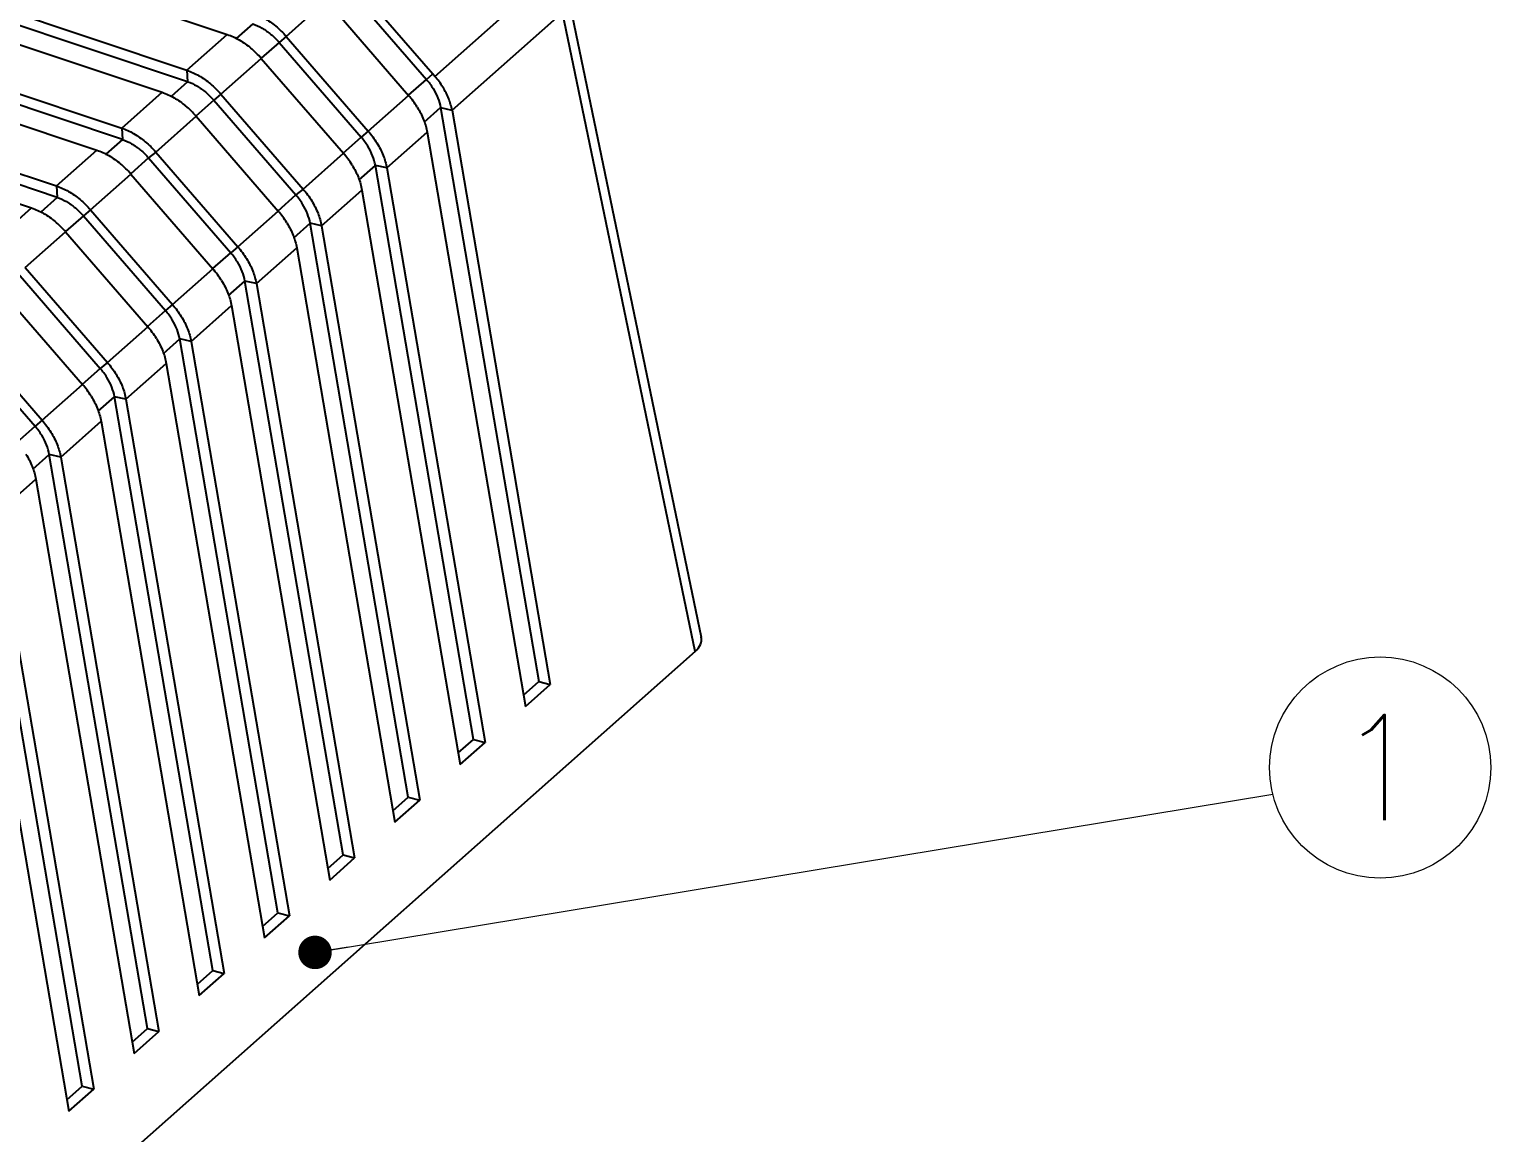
# Model space of a CAD drawing. Header units: millimetres. Extents: x 2015 to 2819, y -1311 to -752.
# Drawn here: x 2493.61 to 2540.85, y -1129.77 to -1094.1 of the extents above; entities that cross this region are included whole.
import ezdxf
from ezdxf.enums import TextEntityAlignment as Align

# ---------------------------------------------------------------- set-up
doc = ezdxf.new("R2010")
doc.units = ezdxf.units.MM
doc.layers.add('06___PRT_ALL_SURFS', color=7, linetype='Continuous')
doc.layers.add('from', color=7, linetype='Continuous', lineweight=13)
doc.styles.add('TXT', font='txt.shx', dxfattribs={"bigfont": 'gbcbig.shx'})
doc.styles.add('宋体', font='SimSun.ttf')
doc.dimstyles.new('YanXiu', dxfattribs={"dimscale": 1.5, "dimtxt": 2.5, "dimasz": 2.2, "dimexe": 0.65, "dimexo": 0.6500000000000028, "dimgap": 0.5, "dimtad": 1, "dimdsep": 46, "dimtxsty": '宋体', "dimcen": 0, "dimclrd": 3, "dimclre": 3, "dimclrt": 3, "dimazin": 2, "dimtfac": 1, "dimtofl": 0, "dimtmove": 0, "dimatfit": 3, "dimfxl": 1, "dimlwd": 5, "dimlwe": 5, "dimarcsym": 0})

# ---------------------------------------------------------------- blocks, each defined once
blk = doc.blocks.new('*u43')
at = {"color": 7, "linetype": 'Continuous'}
for q in [(180.6206174829267, 114.9979341619901), (65.68428940292688, -20.80737554201005)]:
    blk.add_line((186.5641006726264, 86.37991032769014), q, dxfattribs=at)
blk.add_ellipse((185.3541081638277, 86.78261055888993), major_axis=(1.4902019658, 0.1944672981), ratio=0.5729640325, start_param=-0.7017780484, end_param=0.04376080510000002, dxfattribs=at)
at = {"layer": '06___PRT_ALL_SURFS', "color": 7, "linetype": 'Continuous'}
for p, q in [((153.2858157002274, 118.1288869639902), (165.611666892727, 114.0059368208899)), ((151.4780938379272, 116.5259327734902), (163.8039450304268, 112.4029826303899)), ((174.9059055396274, 112.1313762128902), (179.8387956530269, 116.50549871679)), ((163.8367282107274, 111.88861293629), (151.553122631627, 115.9974320830902)), ((170.8492330796271, 116.2445926728901), (174.5258093981274, 111.9979286683902)), ((171.1361211753274, 116.48528660689), (174.8126974938268, 112.2386226024901)), ((150.3654378058272, 115.5393116086898), (162.6912889983278, 111.4163614655899)), ((168.2475967289274, 113.9224357195899), (170.0553185912277, 115.5253899100899)), ((170.0553185912277, 115.5253899100899), (173.7318949097271, 111.2787259055899)), ((180.8900212293274, 115.6539573403898), (186.8380315545264, 87.01413793179017)), ((175.6749817250266, 110.6125070011899), (180.6206174829267, 114.9979341619901)), ((148.557715943527, 113.9363574181898), (160.8835671360275, 109.81340727509)), ((163.8039450304268, 112.4029826303899), (165.611666892727, 114.0059368208899)), ((166.7571061051267, 114.47818829159), (166.0164166166269, 113.8213995762899)), ((168.2475967289274, 113.9224357195899), (167.9288551852269, 113.6550173175901)), ((168.2475967289274, 113.9224357195899), (171.9241730474268, 109.6757717150899)), ((160.9163503163272, 109.29903758099), (148.6327447371268, 113.4078567277902)), ((167.9288551852269, 113.6550173175901), (167.1273863278266, 112.9443339485897)), ((167.9288551852269, 113.6550173175901), (171.6054315037272, 109.4083533130902)), ((147.4450599114271, 112.9497362533903), (159.7709111039267, 108.82678611029)), ((165.3272188345272, 111.3328603642899), (167.1349406968266, 112.9358145547899)), ((167.1349406968266, 112.9358145547899), (170.8115170153269, 108.6891505502899)), ((163.8039450304268, 112.4029826303899), (163.8367282107274, 111.88861293629)), ((173.7243405407271, 111.2872452993897), (174.5258093981274, 111.9979286683902)), ((174.5258093981274, 111.9979286683902), (174.8126974938268, 112.2386226024901)), ((145.6373380491268, 111.3467820628898), (157.9631892416264, 107.22383191979)), ((160.8835671360275, 109.81340727509), (162.6912889983278, 111.4163614655899)), ((163.8367282107274, 111.88861293629), (163.0960387222267, 111.2318242209899)), ((165.3272188345272, 111.3328603642899), (165.0084772908276, 111.0654419623902)), ((165.3272188345272, 111.3328603642899), (169.0037951530276, 107.0861963597899)), ((171.9241730474268, 109.6757717150899), (173.7318949097271, 111.2787259055899)), ((157.995972421927, 106.70946222569), (145.7123668427275, 110.8182813724898)), ((165.0084772908276, 111.0654419623902), (164.2070084334273, 110.3547585932902)), ((165.0084772908276, 111.0654419623902), (168.685053609327, 106.8187779578902)), ((174.4333684872272, 110.0819346046901), (175.164346346327, 110.7301117644902)), ((175.164346346327, 110.7301117644902), (175.6741632795265, 110.6172925763899)), ((175.164346346327, 110.7301117644902), (179.5600416643274, 85.02781334428983)), ((175.6749817250266, 110.6125070011899), (180.073542048327, 84.89345645979029)), ((144.5246820170269, 110.3601608980898), (156.8505332095274, 106.23721075499)), ((162.406840940127, 108.7432850089899), (164.2145628024273, 110.3462391994899)), ((164.2145628024273, 110.3462391994899), (167.8911391209267, 106.0995751949899)), ((160.8835671360275, 109.81340727509), (160.9163503163272, 109.29903758099)), ((170.8039626463269, 108.6976699440902), (171.6054315037272, 109.4083533130902)), ((171.9241730474268, 109.6757717150899), (171.6054315037272, 109.4083533130902)), ((172.753799975827, 108.02773015909), (174.5615510196267, 109.6307102255901)), ((174.5615510196267, 109.6307102255901), (178.9609443792269, 83.9068870470901)), ((157.9631892416264, 107.22383191979), (159.7709111039267, 108.82678611029)), ((160.9163503163272, 109.29903758099), (160.1756608278274, 108.64224886579)), ((162.406840940127, 108.7432850089899), (162.0880993963265, 108.4758666070902)), ((162.406840940127, 108.7432850089899), (166.0834172586265, 104.49662100449)), ((169.0037951530276, 107.0861963597899), (170.8115170153269, 108.6891505502899)), ((162.0880993963265, 108.4758666070902), (161.2866305390271, 107.7651832379897)), ((162.0880993963265, 108.4758666070902), (165.7646757148277, 104.2292026025898)), ((171.512990592827, 107.4923592493901), (172.2439684519277, 108.1405364091902)), ((172.7537853851272, 108.0277172210899), (172.2439684519277, 108.1405364091902)), ((176.6396637699272, 82.43823798898984), (172.2439684519277, 108.1405364091902)), ((172.753799975827, 108.02773015909), (177.1531641538268, 82.30388110448985)), ((159.4864630457269, 106.1537096536899), (161.2941849080271, 107.7566638441899)), ((161.2941849080271, 107.7566638441899), (164.9707612265274, 103.50999983969)), ((157.995972421927, 106.70946222569), (157.2552829334272, 106.05267351049)), ((157.9631892416264, 107.22383191979), (157.995972421927, 106.70946222569)), ((167.8835847519267, 106.1080945887898), (168.685053609327, 106.8187779578902)), ((169.0037951530276, 107.0861963597899), (168.685053609327, 106.8187779578902)), ((169.8334220814277, 105.43815480379), (171.6411731252274, 107.0411348703901)), ((171.6411731252274, 107.0411348703901), (176.0405664848267, 81.31731169179011)), ((155.0428113472271, 104.63425656449), (156.8505332095274, 106.23721075499)), ((159.4864630457269, 106.1537096536899), (159.1677215019272, 105.8862912517898)), ((159.4864630457269, 106.1537096536899), (163.1630393642272, 101.90704564919)), ((166.0834172586265, 104.49662100449), (167.8911391209267, 106.0995751949899)), ((159.1677215019272, 105.8862912517898), (158.3662526446269, 105.1756078826902)), ((159.1677215019272, 105.8862912517898), (162.8442978204266, 101.6396272472903)), ((168.5926126984277, 104.9027838940901), (169.3235905575266, 105.5509610538902)), ((169.833407490627, 105.4381418657899), (169.3235905575266, 105.5509610538902)), ((173.719285875527, 79.84866263368986), (169.3235905575266, 105.5509610538902)), ((169.8334220814277, 105.43815480379), (174.2327862594275, 79.71430574918986)), ((156.5660851513267, 103.5641342983899), (158.3738070136269, 105.16708848899)), ((158.3738070136269, 105.16708848899), (162.0503833321263, 100.92042448449)), ((164.9632068575274, 103.5185192334902), (165.7646757148277, 104.2292026025898)), ((166.0834172586265, 104.49662100449), (165.7646757148277, 104.2292026025898)), ((166.9130441870266, 102.84857944849), (168.7207952308272, 104.4515595150901)), ((168.7207952308272, 104.4515595150901), (173.1201885903274, 78.72773633649012)), ((156.5660851513267, 103.5641342983899), (160.242661469827, 99.31747029388998)), ((163.1630393642272, 101.90704564919), (164.9707612265274, 103.50999983969)), ((156.247343607527, 103.2967158964902), (159.9239199260273, 99.05005189198982)), ((165.6722348040266, 102.3132085387901), (166.4032126630273, 102.9613856985898)), ((166.9130295962268, 102.8485665104899), (166.4032126630273, 102.9613856985898)), ((170.7989079811277, 77.25908727838987), (166.4032126630273, 102.9613856985898)), ((166.9130441870266, 102.84857944849), (171.3124083650264, 77.12473039388988)), ((155.4534291191276, 102.57751313369), (159.130005437627, 98.33084912919003)), ((162.0428289631272, 100.9289438781898), (162.8442978204266, 101.6396272472903)), ((163.1630393642272, 101.90704564919), (162.8442978204266, 101.6396272472903)), ((163.9926662926273, 100.25900409319), (165.800417336427, 101.8619841597902)), ((165.800417336427, 101.8619841597902), (170.1998106959272, 76.13816098119014)), ((153.6457072569274, 100.97455894309), (157.3222835754268, 96.72789493869004)), ((160.242661469827, 99.31747029388998), (162.0503833321263, 100.92042448449)), ((153.3269657131268, 100.7071405411898), (157.0035420316271, 96.4604765366903)), ((162.7518569096273, 99.72363318359021), (163.4828347686271, 100.3718103432902)), ((163.9926517018275, 100.25899115519), (163.4828347686271, 100.3718103432902)), ((167.8785300866266, 74.66951192308989), (163.4828347686271, 100.3718103432902)), ((163.9926662926273, 100.25900409319), (168.3920304706271, 74.53515503868994)), ((159.1224510687271, 98.33936852289025), (159.9239199260273, 99.05005189198982)), ((160.242661469827, 99.31747029388998), (159.9239199260273, 99.05005189198982)), ((161.0722883982271, 97.66942873799007), (162.8800394420277, 99.27240880449017)), ((162.8800394420277, 99.27240880449017), (167.279432801527, 73.54858562589015)), ((157.3222835754268, 96.72789493869004), (159.130005437627, 98.33084912919003)), ((159.8314790152272, 97.13405782828977), (160.5624568742269, 97.7822349879898)), ((161.0722738074264, 97.66941579999002), (160.5624568742269, 97.7822349879898)), ((164.9581521922273, 72.0799365677899), (160.5624568742269, 97.7822349879898)), ((161.0722883982271, 97.66942873799007), (165.4716525762269, 71.94557968338995)), ((156.2020731743269, 95.74979316758981), (157.0035420316271, 96.4604765366903)), ((157.3222835754268, 96.72789493869004), (157.0035420316271, 96.4604765366903)), ((158.1519105038269, 95.07985338269009), (159.9596615476266, 96.68283344919018)), ((159.9596615476266, 96.68283344919018), (164.3590549071268, 70.95901027059017)), ((156.911101120827, 94.54448247299024), (157.6420789798276, 95.19265963269027)), ((158.1518959130271, 95.07984044469003), (157.6420789798276, 95.19265963269027)), ((162.0377742978271, 69.49036121258996), (157.6420789798276, 95.19265963269027)), ((158.1519105038269, 95.07985338269009), (162.5512746818267, 69.35600432808997)), ((155.2315326094276, 92.4902780273901), (157.0392836531273, 94.09325809388974)), ((157.0392836531273, 94.09325809388974), (161.4386770127267, 68.36943491529019)), ((159.1173964034269, 66.90078585728997), (154.7217010854265, 92.60308427748987)), ((155.2315326094276, 92.4902780273901), (159.6308967874274, 66.76642897278998)), ((154.1189057587271, 91.50368273859021), (158.5182991183274, 65.77985956008979)), ((178.8733732890278, 84.41892656108985), (179.5600416643274, 85.02781334428983)), ((178.9609443792269, 83.9068870470901), (180.073542048327, 84.89345645979029)), ((179.5600416643274, 85.02781334428983), (180.073542048327, 84.89345645979029)), ((175.9529953946267, 81.82935120578986), (176.6396637699272, 82.43823798898984)), ((176.0405664848267, 81.31731169179011), (177.1531641538268, 82.30388110448985)), ((176.6396637699272, 82.43823798898984), (177.1531641538268, 82.30388110448985)), ((173.0326175002274, 79.23977585048988), (173.719285875527, 79.84866263368986)), ((173.1201885903274, 78.72773633649012), (174.2327862594275, 79.71430574918986)), ((173.719285875527, 79.84866263368986), (174.2327862594275, 79.71430574918986)), ((170.1122396058272, 76.65020049518989), (170.7989079811277, 77.25908727838987)), ((170.7989079811277, 77.25908727838987), (171.3124083650264, 77.12473039388988)), ((170.1998106959272, 76.13816098119014), (171.3124083650264, 77.12473039388988)), ((167.191861711427, 74.06062513998995), (167.8785300866266, 74.66951192308989)), ((167.8785300866266, 74.66951192308989), (168.3920304706271, 74.53515503868994)), ((167.279432801527, 73.54858562589015), (168.3920304706271, 74.53515503868994)), ((164.2714838170277, 71.47104978468997), (164.9581521922273, 72.0799365677899)), ((164.9581521922273, 72.0799365677899), (165.4716525762269, 71.94557968338995)), ((164.3590549071268, 70.95901027059017), (165.4716525762269, 71.94557968338995)), ((161.3511059226266, 68.88147442938998), (162.0377742978271, 69.49036121258996)), ((162.0377742978271, 69.49036121258996), (162.5512746818267, 69.35600432808997)), ((161.4386770127267, 68.36943491529019), (162.5512746818267, 69.35600432808997)), ((158.4307280282273, 66.29189907409), (159.1173964034269, 66.90078585728997)), ((158.5182991183274, 65.77985956008979), (159.6308967874274, 66.76642897278998)), ((159.1173964034269, 66.90078585728997), (159.6308967874274, 66.76642897278998))]:
    blk.add_line(p, q, dxfattribs=at)
for centre, radius, start, end in [((164.0319375239269, 110.2522781223902), 4.1024378697, 40.85387636459441, 50.04842095889516), ((202.9631603310272, 136.6101177727901), 37.2346389104, 220.8846464419885, 221.1032910799061), ((170.6595607227273, 108.6146742453902), 4.0664983222, 31.68020013540137, 40.92888536819885), ((161.1115596295267, 107.6627027670902), 4.1024378697, 40.85387636470465, 50.04842095889516), ((167.7391828283271, 106.0250988900898), 4.0664983222, 31.68020013540137, 40.92888536819885), ((158.1911817351274, 105.0731274117898), 4.1024378697, 40.85387636459441, 50.04842095889516), ((164.8188049339269, 103.4355235347903), 4.0664983222, 31.68020013540137, 40.92888536819885), ((155.2708038407272, 102.4835520565903), 4.1024378697, 40.85387636459441, 50.04842095889516), ((161.8984270395276, 100.8459481794898), 4.0664983222, 31.68020013540137, 40.92888536819885), ((158.9780491451265, 98.25637282428988), 4.0664983222, 31.68020013540137, 40.92888536819885), ((156.0576712507273, 95.6667974689899), 4.0664983222, 31.68020013540137, 40.92888536819885)]:
    blk.add_arc(centre, radius, start, end, dxfattribs=at)
for points, start_tangent, end_tangent in [([(166.724322924827, 114.9925579856899), (167.2600298523275, 114.74831351939), (167.7789329774268, 114.3837764370901), (168.2475967289274, 113.9224357195899)], (0.9483519424082583, -0.3172201023429693), (0.6545374261929334, -0.7560296010823454)), ([(165.611666892727, 114.0059368208899), (166.1473738202267, 113.76169235459)], (0.9483519424352967, -0.3172201022621355), (0.8660988899250717, -0.4998726966644194)), ([(166.7571061051267, 114.47818829159), (167.1691883570265, 114.2903079328898), (167.568344607027, 114.0098947926899), (167.9288551852269, 113.6550173175901)], (0.9483519424125167, -0.3172201023302382), (0.6545374261898941, -0.7560296010849766)), ([(166.1473738202267, 113.76169235459), (166.6662769452269, 113.3971552722901)], (0.8660988899015932, -0.4998726967050993), (0.767028422707337, -0.6416131223401644)), ([(163.8039450304268, 112.4029826303899), (164.3396519579264, 112.15873816409), (164.8585550830276, 111.7942010817901), (165.3272188345272, 111.3328603642899)], (0.9483519424082583, -0.3172201023429693), (0.6545374261929334, -0.7560296010823454)), ([(174.5258093981274, 111.9979286683902), (174.824444771727, 111.5914534216899), (175.0419623427269, 111.1595716734901), (175.164346346327, 110.7301117644902)], (0.6545374261862668, -0.756029601088117), (0.168575862539992, -0.9856886823784161)), ([(175.6749820573268, 110.6125072959899), (175.5264342678265, 111.13083867409), (175.264770319427, 111.6465425607898), (174.9059055396274, 112.13137621289)], (-0.1685758625984293, 0.9856886823684219), (-0.6574171530582272, 0.7535268322129052)), ([(162.6912889983278, 111.4163614655899), (163.2269959258274, 111.17211699929)], (0.9483519424352967, -0.3172201022621355), (0.8660988899250717, -0.4998726966644194)), ([(163.8367282107274, 111.88861293629), (164.2488104626273, 111.7007325775899), (164.6479667126268, 111.4203194373899), (165.0084772908276, 111.0654419623902)], (0.9483519424125167, -0.3172201023302382), (0.6545374261898941, -0.7560296010849766)), ([(163.2269959258274, 111.17211699929), (163.7458990508267, 110.8075799170899)], (0.8660988899015932, -0.4998726967050993), (0.767028422707337, -0.6416131223401644)), ([(174.1201208954271, 110.75030808479), (174.402893737727, 110.18886181219)], (0.5243888736961764, -0.8514788953013784), (0.3670099885228219, -0.9302170006640808)), ([(174.402893737727, 110.18886181219), (174.5620075331271, 109.6305768684902)], (0.3670099884832498, -0.9302170006796935), (0.1685758626231907, -0.9856886823641872)), ([(160.8835671360275, 109.81340727509), (161.4192740635272, 109.56916280879), (161.9381771885264, 109.2046257264901), (162.406840940127, 108.7432850089899)], (0.9483519424082583, -0.3172201023429693), (0.6545374261929334, -0.7560296010823454)), ([(172.2439684519277, 108.1405364091902), (172.1215844483277, 108.5699963181901), (171.9040668773278, 109.00187806639), (171.6054315037272, 109.4083533130902)], (-0.168575862539992, 0.9856886823784161), (-0.6545374261862668, 0.756029601088117)), ([(171.9241730474268, 109.6757717150899), (172.3123990331269, 109.1473538942901), (172.5951718754268, 108.58590762169), (172.7542564893274, 108.02759680189)], (0.6545374261844773, -0.7560296010896663), (0.1685758625471907, -0.9856886823771849)), ([(159.7709111039267, 108.82678611029), (160.3066180314272, 108.58254164409)], (0.9483519424352967, -0.3172201022621355), (0.8660988899250717, -0.4998726966644194)), ([(160.9163503163272, 109.29903758099), (161.3284325682271, 109.1111572222899), (161.7275888182276, 108.83074408209), (162.0880993963265, 108.47586660709)], (0.9483519424125167, -0.3172201023302382), (0.6545374261898941, -0.7560296010849766)), ([(160.3066180314272, 108.58254164409), (160.8255211564274, 108.2180045617899)], (0.8660988899015932, -0.4998726967050993), (0.767028422707337, -0.6416131223401644)), ([(171.1997430010269, 108.1607327294901), (171.4825158433277, 107.59928645689)], (0.5243888736961764, -0.8514788953013784), (0.3670099885228219, -0.9302170006640808)), ([(171.4825158433277, 107.59928645689), (171.641629638727, 107.0410015131899)], (0.3670099884832498, -0.9302170006796935), (0.1685758626231907, -0.9856886823641872)), ([(157.9631892416264, 107.22383191979), (158.498896169127, 106.97958745349), (159.0177992941271, 106.6150503711901), (159.4864630457269, 106.1537096536899)], (0.9483519424082583, -0.3172201023429693), (0.6545374261929334, -0.7560296010823454)), ([(157.995972421927, 106.70946222569), (158.4080546738269, 106.5215818669899), (158.8072109238265, 106.24116872679), (159.1677215019272, 105.88629125179)], (0.9483519424125167, -0.3172201023302382), (0.6545374261898941, -0.7560296010849766)), ([(169.3235905575266, 105.55096105389), (169.2012065539266, 105.9804209628901), (168.9836889829267, 106.41230271109), (168.685053609327, 106.81877795789)], (-0.168575862539992, 0.9856886823784161), (-0.6545374261862668, 0.756029601088117)), ([(169.0037951530276, 107.0861963597899), (169.3920211387276, 106.5577785389901), (169.6747939810275, 105.9963322663898), (169.8338785949272, 105.43802144659)], (0.6545374261844773, -0.7560296010896663), (0.1685758625471907, -0.9856886823771849)), ([(156.8505332095274, 106.23721075499), (157.386240136927, 105.9929662887901)], (0.9483519424352967, -0.3172201022621355), (0.8660988899250717, -0.4998726966644194)), ([(157.386240136927, 105.9929662887901), (157.9051432620272, 105.62842920649)], (0.8660988899015932, -0.4998726967050993), (0.767028422707337, -0.6416131223401644)), ([(168.2793651066268, 105.5711573742901), (168.5621379489266, 105.00971110159)], (0.5243888736961764, -0.8514788953013784), (0.3670099885228219, -0.9302170006640808)), ([(168.5621379489266, 105.00971110159), (168.7212517443268, 104.45142615789)], (0.3670099884832498, -0.9302170006796935), (0.1685758626231907, -0.9856886823641872)), ([(166.4032126630273, 102.96138569859), (166.2808286595273, 103.3908456075901), (166.0633110884273, 103.82272735579), (165.7646757148277, 104.22920260259)], (-0.168575862539992, 0.9856886823784161), (-0.6545374261862668, 0.756029601088117)), ([(166.0834172586265, 104.49662100449), (166.4716432443265, 103.9682031836901), (166.7544160866264, 103.4067569110898), (166.913500700527, 102.8484460913901)], (0.6545374261844773, -0.7560296010896663), (0.1685758625471907, -0.9856886823771849)), ([(165.3589872121274, 102.9815820189901), (165.6417600545274, 102.42013574629)], (0.5243888736961764, -0.8514788953013784), (0.3670099885228219, -0.9302170006640808)), ([(165.6417600545274, 102.42013574629), (165.8008738499275, 101.86185080259)], (0.3670099884832498, -0.9302170006796935), (0.1685758626231907, -0.9856886823641872)), ([(163.4828347686271, 100.37181034329), (163.3604507651271, 100.8012702523902), (163.1429331940271, 101.23315200049), (162.8442978204266, 101.63962724729)], (-0.168575862539992, 0.9856886823784161), (-0.6545374261862668, 0.756029601088117)), ([(163.1630393642272, 101.90704564919), (163.5512653499272, 101.3786278284902), (163.8340381922271, 100.8171815557898), (163.9931228061278, 100.2588707360901)], (0.6545374261844773, -0.7560296010896663), (0.1685758625471907, -0.9856886823771849)), ([(162.4386093177272, 100.3920066636902), (162.7213821601272, 99.83056039108988)], (0.5243888736961764, -0.8514788953013784), (0.3670099885228219, -0.9302170006640808)), ([(162.7213821601272, 99.83056039108988), (162.8804959555264, 99.27227544728999)], (0.3670099884832498, -0.9302170006796935), (0.1685758626231907, -0.9856886823641872)), ([(160.5624568742269, 97.78223498799002), (160.4400728707269, 98.21169489708996), (160.2225552996269, 98.64357664529007), (159.9239199260273, 99.05005189199005)], (-0.168575862539992, 0.9856886823784161), (-0.6545374261862668, 0.756029601088117)), ([(160.242661469827, 99.31747029388998), (160.630887455527, 98.78905247318994), (160.9136602978269, 98.22760620048984), (161.0727449117267, 97.66929538079012)], (0.6545374261844773, -0.7560296010896663), (0.1685758625471907, -0.9856886823771849)), ([(159.5182314233271, 97.80243130839017), (159.801004265727, 97.24098503578989)], (0.5243888736961764, -0.8514788953013784), (0.3670099885228219, -0.9302170006640808)), ([(159.801004265727, 97.24098503578989), (159.9601180611271, 96.68270009199)], (0.3670099884832498, -0.9302170006796935), (0.1685758626231907, -0.9856886823641872)), ([(157.6420789798276, 95.19265963269004), (157.5196949762276, 95.62211954178997), (157.3021774052277, 96.05400128999008), (157.0035420316271, 96.46047653669007)], (-0.168575862539992, 0.9856886823784161), (-0.6545374261862668, 0.756029601088117)), ([(157.3222835754268, 96.72789493869004), (157.7105095611269, 96.19947711788996), (157.9932824034267, 95.6380308452899), (158.1523670173274, 95.07972002549013)], (0.6545374261844773, -0.7560296010896663), (0.1685758625471907, -0.9856886823771849)), ([(156.5978535289269, 95.21285595309018), (156.8806263713277, 94.6514096804899)], (0.5243888736961764, -0.8514788953013784), (0.3670099885228219, -0.9302170006640808)), ([(156.8806263713277, 94.6514096804899), (157.0397401667269, 94.09312473669002)], (0.3670099884832498, -0.9302170006796935), (0.1685758626231907, -0.9856886823641872))]:
    blk.add_spline(points, degree=3, dxfattribs=dict(at, start_tangent=start_tangent, end_tangent=end_tangent))
at = {"layer": 'from', "color": 4}
blk.add_circle((217.2386047642162, 81.17240201964955), 4.9540085595, dxfattribs=at)
at = {"layer": 'from', "color": 6, "style": 'TXT'}
blk.add_text('1', height=4.71810339, dxfattribs=at).set_placement((217.2386047642162, 81.17240201964955), align=Align.MIDDLE)
at = {"layer": 'from', "color": 40}
blk.add_leader([(169.5413055649469, 72.89645889109806), (212.4306626023526, 79.97829441320619)], dimstyle='YanXiu', override={"dimasz": 1, "dimclrd": 40, "dimldrblk": 'Dot'}, dxfattribs=at)

msp = doc.modelspace()

# ---------------------------------------------------------------- block references
at = {"xscale": 0.7217100000000002, "yscale": 0.7217100000000002, "zscale": 0.7217100000000002}
msp.add_blockref('*u43', (2380.490309264168, -1176.547271217936), dxfattribs=at)

doc.saveas('drawing.dxf')
